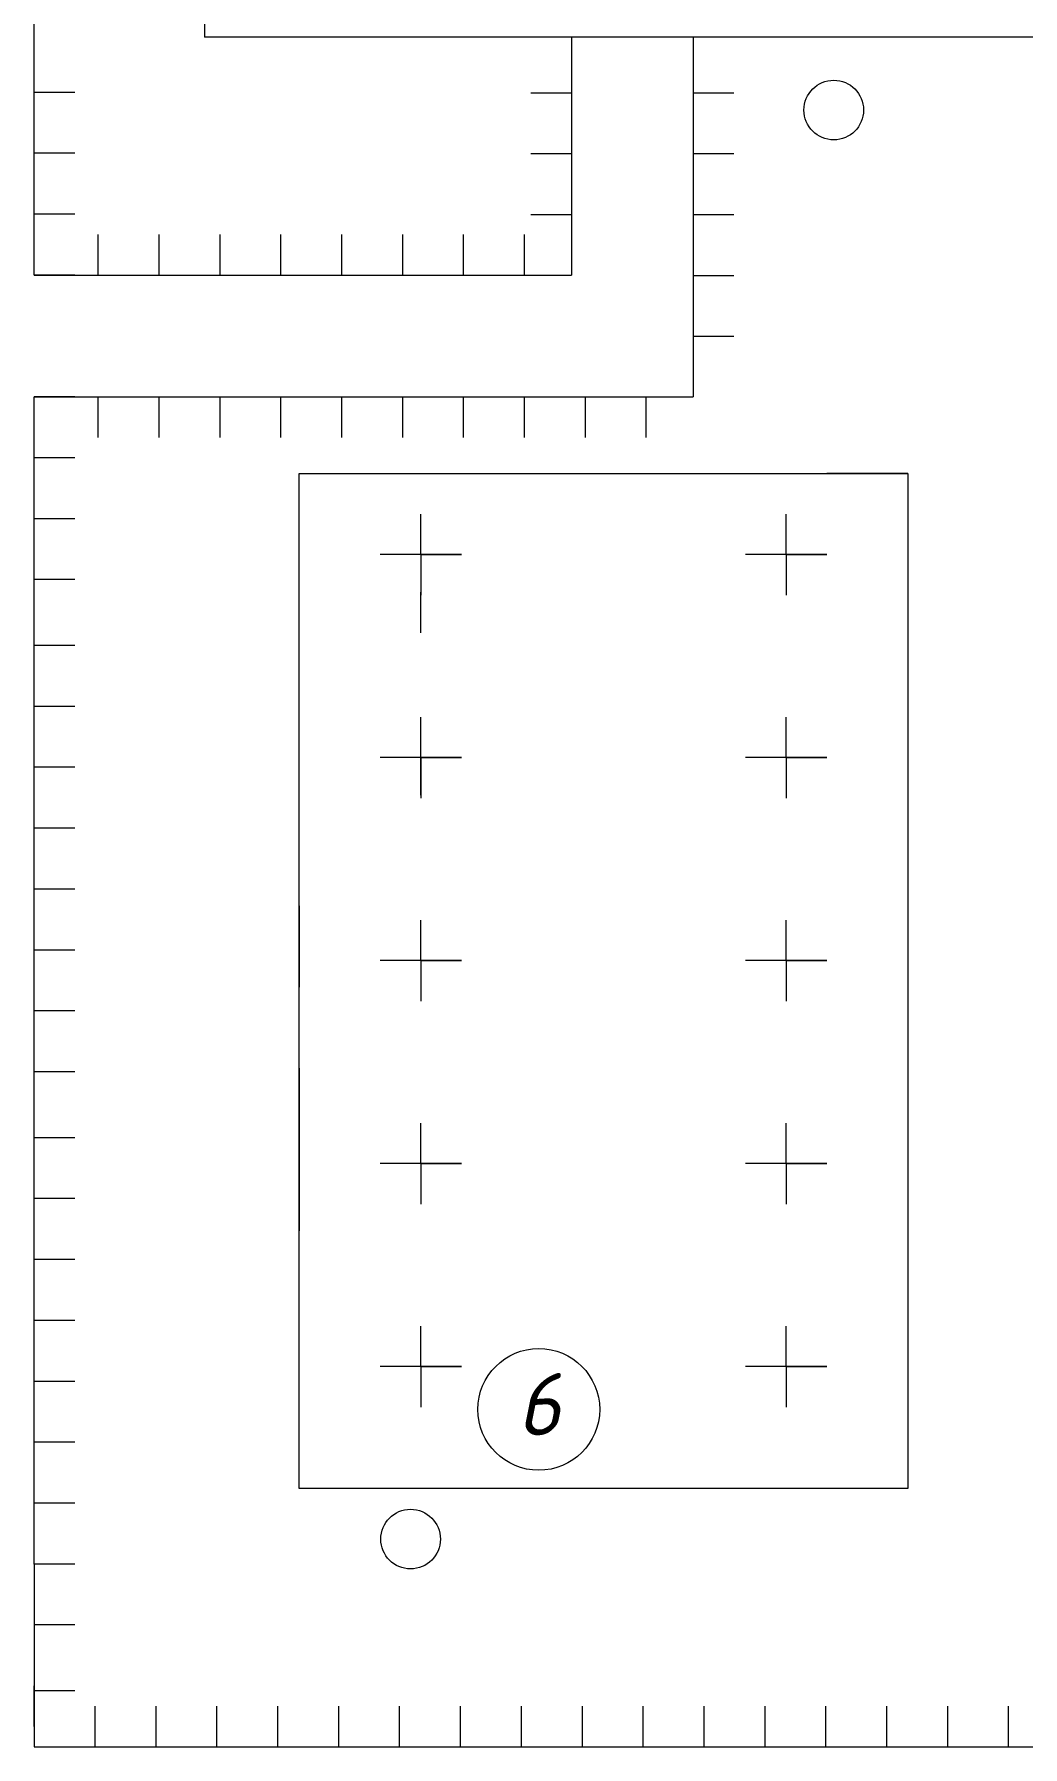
# Model space of a CAD drawing. Header units: millimetres. Extents: x 27137 to 30937, y -4667 to -569.
# Drawn here: x 28897.22 to 28921.57, y -695.53 to -653.35 of the extents above; entities that cross this region are included whole.
import ezdxf

# ---------------------------------------------------------------- set-up
doc = ezdxf.new("R2010")
doc.units = ezdxf.units.MM
doc.header["$LTSCALE"] = 0.4
doc.styles.add('Isocpeur', font='isocpeui.ttf', dxfattribs={"height": 2.5})

msp = doc.modelspace()

# ---------------------------------------------------------------- linework, layer by layer
at = {"lineweight": 15, "ltscale": 0.5}
for p, q in [((28897.2253, -659.2868), (28897.2248, -635.4045)), ((28897.226, -691.0345), (28897.2254, -662.2868))]:
    msp.add_line(p, q, dxfattribs=at)
at = {"lineweight": 15}
for p, q in [((28901.4226, -638.4231), (28901.4226, -653.4231)), ((28946.4226, -653.4231), (28901.4226, -653.4231)), ((28910.4591, -653.4231), (28910.4591, -659.2868)), ((28910.4591, -653.4231), (28910.4591, -659.2868)), ((28913.4591, -653.4231), (28913.4591, -662.2868)), ((28898.2253, -654.7868), (28897.2253, -654.7868)), ((28898.2253, -654.7868), (28897.2253, -654.7868)), ((28898.2253, -654.7868), (28897.2253, -654.7868)), ((28898.2253, -654.7868), (28897.2253, -654.7868)), ((28898.2253, -654.7868), (28897.2253, -654.7868)), ((28898.2253, -654.7868), (28897.2253, -654.7868)), ((28898.2253, -654.7868), (28897.2253, -654.7868)), ((28898.2253, -654.7868), (28897.2253, -654.7868)), ((28898.2253, -654.7868), (28897.2253, -654.7868)), ((28898.2253, -654.7868), (28897.2253, -654.7868)), ((28898.2253, -654.7868), (28897.2253, -654.7868)), ((28898.2253, -654.7868), (28897.2253, -654.7868)), ((28898.2253, -654.7868), (28897.2253, -654.7868)), ((28909.4591, -654.7945), (28910.4591, -654.7945)), ((28909.4591, -654.7945), (28910.4591, -654.7945)), ((28913.4591, -654.7945), (28914.4591, -654.7945)), ((28913.4591, -654.7945), (28914.4591, -654.7945)), ((28898.2253, -656.2868), (28897.2253, -656.2868)), ((28898.2253, -656.2868), (28897.2253, -656.2868)), ((28898.2253, -656.2868), (28897.2253, -656.2868)), ((28898.2253, -656.2868), (28897.2253, -656.2868)), ((28898.2253, -656.2868), (28897.2253, -656.2868)), ((28898.2253, -656.2868), (28897.2253, -656.2868)), ((28898.2253, -656.2868), (28897.2253, -656.2868)), ((28898.2253, -656.2868), (28897.2253, -656.2868)), ((28898.2253, -656.2868), (28897.2253, -656.2868)), ((28898.2253, -656.2868), (28897.2253, -656.2868)), ((28898.2253, -656.2868), (28897.2253, -656.2868)), ((28898.2253, -656.2868), (28897.2253, -656.2868)), ((28898.2253, -656.2868), (28897.2253, -656.2868)), ((28898.2253, -656.2868), (28897.2253, -656.2868)), ((28898.2253, -656.2868), (28897.2253, -656.2868)), ((28898.2253, -656.2868), (28897.2253, -656.2868)), ((28898.2253, -656.2868), (28897.2253, -656.2868)), ((28898.226, -656.2868), (28897.226, -656.2868)), ((28898.226, -656.2868), (28897.226, -656.2868)), ((28898.226, -656.2868), (28897.226, -656.2868)), ((28898.226, -656.2868), (28897.226, -656.2868)), ((28898.226, -656.2868), (28897.226, -656.2868)), ((28898.226, -656.2868), (28897.226, -656.2868)), ((28898.226, -656.2868), (28897.226, -656.2868)), ((28898.226, -656.2868), (28897.226, -656.2868)), ((28898.226, -656.2868), (28897.226, -656.2868)), ((28898.226, -656.2868), (28897.226, -656.2868)), ((28898.226, -656.2868), (28897.226, -656.2868)), ((28898.226, -656.2868), (28897.226, -656.2868)), ((28898.226, -656.2868), (28897.226, -656.2868)), ((28898.226, -656.2868), (28897.226, -656.2868)), ((28898.226, -656.2868), (28897.226, -656.2868)), ((28898.226, -656.2868), (28897.226, -656.2868)), ((28898.226, -656.2868), (28897.226, -656.2868)), ((28898.226, -656.2868), (28897.226, -656.2868)), ((28898.226, -656.2868), (28897.226, -656.2868)), ((28898.226, -656.2868), (28897.226, -656.2868)), ((28898.226, -656.2868), (28897.226, -656.2868)), ((28898.226, -656.2868), (28897.226, -656.2868)), ((28898.226, -656.2868), (28897.226, -656.2868)), ((28898.226, -656.2868), (28897.226, -656.2868)), ((28898.226, -656.2868), (28897.226, -656.2868)), ((28909.4591, -656.2945), (28910.4591, -656.2945)), ((28909.4591, -656.2945), (28910.4591, -656.2945)), ((28913.4591, -656.2945), (28914.4591, -656.2945)), ((28913.4591, -656.2945), (28914.4591, -656.2945)), ((28898.2253, -657.7868), (28897.2253, -657.7868)), ((28898.2253, -657.7868), (28897.2253, -657.7868)), ((28898.2253, -657.7868), (28897.2253, -657.7868)), ((28898.2253, -657.7868), (28897.2253, -657.7868)), ((28898.2253, -657.7868), (28897.2253, -657.7868)), ((28898.2253, -657.7868), (28897.2253, -657.7868)), ((28898.2253, -657.7868), (28897.2253, -657.7868)), ((28898.2253, -657.7868), (28897.2253, -657.7868)), ((28898.2253, -657.7868), (28897.2253, -657.7868)), ((28898.2253, -657.7868), (28897.2253, -657.7868)), ((28898.2253, -657.7868), (28897.2253, -657.7868)), ((28898.226, -657.7868), (28897.226, -657.7868)), ((28898.226, -657.7868), (28897.226, -657.7868)), ((28898.226, -657.7868), (28897.226, -657.7868)), ((28898.226, -657.7868), (28897.226, -657.7868)), ((28898.226, -657.7868), (28897.226, -657.7868)), ((28898.226, -657.7868), (28897.226, -657.7868)), ((28898.226, -657.7868), (28897.226, -657.7868)), ((28898.226, -657.7868), (28897.226, -657.7868)), ((28898.226, -657.7868), (28897.226, -657.7868)), ((28898.226, -657.7868), (28897.226, -657.7868)), ((28898.226, -657.7868), (28897.226, -657.7868)), ((28898.226, -657.7868), (28897.226, -657.7868)), ((28898.226, -657.7868), (28897.226, -657.7868)), ((28898.226, -657.7868), (28897.226, -657.7868)), ((28898.226, -657.7868), (28897.226, -657.7868)), ((28898.226, -657.7868), (28897.226, -657.7868)), ((28898.226, -657.7868), (28897.226, -657.7868)), ((28909.4591, -657.7945), (28910.4591, -657.7945)), ((28909.4591, -657.7945), (28910.4591, -657.7945)), ((28909.4591, -657.7945), (28910.4591, -657.7945)), ((28913.4591, -657.7945), (28914.4591, -657.7945)), ((28913.4591, -657.7945), (28914.4591, -657.7945)), ((28913.4591, -657.7945), (28914.4591, -657.7945)), ((28898.8008, -659.2868), (28898.8008, -658.2868)), ((28898.8008, -659.2868), (28898.8008, -658.2868)), ((28898.8008, -659.2868), (28898.8008, -658.2868)), ((28898.8008, -659.2868), (28898.8008, -658.2868)), ((28900.3008, -659.2868), (28900.3008, -658.2868)), ((28900.3008, -659.2868), (28900.3008, -658.2868)), ((28901.8008, -659.2868), (28901.8008, -658.2868)), ((28901.8008, -659.2868), (28901.8008, -658.2868)), ((28903.3008, -659.2868), (28903.3008, -658.2868)), ((28903.3008, -659.2868), (28903.3008, -658.2868)), ((28904.8008, -659.2868), (28904.8008, -658.2868)), ((28904.8008, -659.2868), (28904.8008, -658.2868)), ((28906.3008, -659.2868), (28906.3008, -658.2868)), ((28906.3008, -659.2868), (28906.3008, -658.2868)), ((28907.8008, -659.2868), (28907.8008, -658.2868)), ((28907.8008, -659.2868), (28907.8008, -658.2868)), ((28909.3008, -659.2868), (28909.3008, -658.2868)), ((28909.3008, -659.2868), (28909.3008, -658.2868)), ((28897.2253, -659.2868), (28910.4591, -659.2868)), ((28898.2253, -659.2868), (28897.2253, -659.2868)), ((28898.2253, -659.2868), (28897.2253, -659.2868)), ((28898.2253, -659.2868), (28897.2253, -659.2868)), ((28898.2253, -659.2868), (28897.2253, -659.2868)), ((28898.2253, -659.2868), (28897.2253, -659.2868)), ((28898.2253, -659.2868), (28897.2253, -659.2868)), ((28898.2253, -659.2868), (28897.2253, -659.2868)), ((28898.2253, -659.2868), (28897.2253, -659.2868)), ((28898.2253, -659.2868), (28897.2253, -659.2868)), ((28898.2253, -659.2868), (28897.2253, -659.2868)), ((28898.2253, -659.2868), (28897.2253, -659.2868)), ((28898.2253, -659.2868), (28897.2253, -659.2868)), ((28898.2253, -659.2868), (28897.2253, -659.2868)), ((28898.2253, -659.2868), (28897.2253, -659.2868)), ((28898.2253, -659.2868), (28897.2253, -659.2868)), ((28898.2253, -659.2868), (28897.2253, -659.2868)), ((28898.2253, -659.2868), (28897.2253, -659.2868)), ((28898.2253, -659.2868), (28897.2253, -659.2868)), ((28898.2253, -659.2868), (28897.2253, -659.2868)), ((28898.2253, -659.2868), (28897.2253, -659.2868)), ((28898.2253, -659.2868), (28897.2253, -659.2868)), ((28898.226, -659.2868), (28897.226, -659.2868)), ((28898.226, -659.2868), (28897.226, -659.2868)), ((28898.226, -659.2868), (28897.226, -659.2868)), ((28898.226, -659.2868), (28897.226, -659.2868)), ((28898.226, -659.2868), (28897.226, -659.2868)), ((28898.226, -659.2868), (28897.226, -659.2868)), ((28898.226, -659.2868), (28897.226, -659.2868)), ((28898.226, -659.2868), (28897.226, -659.2868)), ((28898.226, -659.2868), (28897.226, -659.2868)), ((28898.226, -659.2868), (28897.226, -659.2868)), ((28898.226, -659.2868), (28897.226, -659.2868)), ((28913.4591, -659.2945), (28914.4591, -659.2945)), ((28913.4591, -659.2945), (28914.4591, -659.2945)), ((28913.4591, -660.7945), (28914.4591, -660.7945)), ((28897.2254, -662.2868), (28913.4591, -662.2868)), ((28898.226, -662.2868), (28897.226, -662.2868)), ((28898.226, -662.2868), (28897.226, -662.2868)), ((28898.226, -662.2868), (28897.226, -662.2868)), ((28898.226, -662.2868), (28897.226, -662.2868)), ((28898.226, -662.2868), (28897.226, -662.2868)), ((28898.226, -662.2868), (28897.226, -662.2868)), ((28898.226, -662.2868), (28897.226, -662.2868)), ((28898.226, -662.2868), (28897.226, -662.2868)), ((28898.226, -662.2868), (28897.226, -662.2868)), ((28898.226, -662.2868), (28897.226, -662.2868)), ((28898.226, -662.2868), (28897.226, -662.2868)), ((28898.226, -662.2868), (28897.226, -662.2868)), ((28898.226, -662.2868), (28897.226, -662.2868)), ((28898.226, -662.2868), (28897.226, -662.2868)), ((28898.226, -662.2868), (28897.226, -662.2868)), ((28898.226, -662.2868), (28897.226, -662.2868)), ((28898.226, -662.2868), (28897.226, -662.2868)), ((28898.8008, -663.2868), (28898.8008, -662.2868)), ((28898.8008, -663.2868), (28898.8008, -662.2868)), ((28898.8008, -663.2868), (28898.8008, -662.2868)), ((28898.8008, -663.2868), (28898.8008, -662.2868)), ((28900.3008, -663.2868), (28900.3008, -662.2868)), ((28900.3008, -663.2868), (28900.3008, -662.2868)), ((28901.8008, -663.2868), (28901.8008, -662.2868)), ((28901.8008, -663.2868), (28901.8008, -662.2868)), ((28903.3008, -663.2868), (28903.3008, -662.2868)), ((28903.3008, -663.2868), (28903.3008, -662.2868)), ((28904.8008, -663.2868), (28904.8008, -662.2868)), ((28904.8008, -663.2868), (28904.8008, -662.2868)), ((28906.3008, -663.2868), (28906.3008, -662.2868)), ((28906.3008, -663.2868), (28906.3008, -662.2868)), ((28907.8008, -663.2868), (28907.8008, -662.2868)), ((28907.8008, -663.2868), (28907.8008, -662.2868)), ((28909.3008, -663.2868), (28909.3008, -662.2868)), ((28909.3008, -663.2868), (28909.3008, -662.2868)), ((28909.3008, -663.2868), (28909.3008, -662.2868)), ((28909.3008, -663.2868), (28909.3008, -662.2868)), ((28910.8008, -663.2868), (28910.8008, -662.2868)), ((28910.8008, -663.2868), (28910.8008, -662.2868)), ((28912.3008, -663.2868), (28912.3008, -662.2868)), ((28912.3008, -663.2868), (28912.3008, -662.2868)), ((28898.226, -663.7868), (28897.226, -663.7868)), ((28898.226, -663.7868), (28897.226, -663.7868)), ((28898.226, -663.7868), (28897.226, -663.7868)), ((28898.226, -663.7868), (28897.226, -663.7868)), ((28898.226, -663.7868), (28897.226, -663.7868)), ((28898.226, -663.7868), (28897.226, -663.7868)), ((28898.226, -663.7868), (28897.226, -663.7868)), ((28898.226, -663.7868), (28897.226, -663.7868)), ((28898.226, -663.7868), (28897.226, -663.7868)), ((28898.226, -663.7868), (28897.226, -663.7868)), ((28898.226, -663.7868), (28897.226, -663.7868)), ((28903.7468, -689.1715), (28903.7468, -664.1715)), ((28903.7468, -664.1715), (28918.7468, -664.1715)), ((28903.7468, -689.1715), (28903.7468, -664.1715)), ((28903.7468, -664.1715), (28918.7468, -664.1715)), ((28918.7468, -664.1715), (28916.7468, -664.1715)), ((28918.7468, -664.1715), (28918.7468, -689.1715)), ((28918.7468, -664.1715), (28918.7468, -689.1715)), ((28906.7468, -666.1715), (28906.7468, -665.1715)), ((28915.7468, -666.1715), (28915.7468, -665.1715)), ((28898.226, -665.2868), (28897.226, -665.2868)), ((28898.226, -665.2868), (28897.226, -665.2868)), ((28898.226, -665.2868), (28897.226, -665.2868)), ((28898.226, -665.2868), (28897.226, -665.2868)), ((28898.226, -665.2868), (28897.226, -665.2868)), ((28898.226, -665.2868), (28897.226, -665.2868)), ((28898.226, -665.2868), (28897.226, -665.2868)), ((28898.226, -665.2868), (28897.226, -665.2868)), ((28898.226, -665.2868), (28897.226, -665.2868)), ((28898.226, -665.2868), (28897.226, -665.2868)), ((28898.226, -665.2868), (28897.226, -665.2868)), ((28898.226, -665.2868), (28897.226, -665.2868)), ((28898.226, -665.2868), (28897.226, -665.2868)), ((28898.226, -665.2868), (28897.226, -665.2868)), ((28898.226, -665.2868), (28897.226, -665.2868)), ((28898.226, -665.2868), (28897.226, -665.2868)), ((28898.226, -665.2868), (28897.226, -665.2868)), ((28898.226, -665.2868), (28897.226, -665.2868)), ((28898.226, -665.2868), (28897.226, -665.2868)), ((28898.226, -665.2868), (28897.226, -665.2868)), ((28898.226, -665.2868), (28897.226, -665.2868)), ((28906.7468, -666.1715), (28905.7468, -666.1715)), ((28906.7468, -666.1715), (28906.7468, -666.6343)), ((28906.7468, -666.1715), (28907.7468, -666.1715)), ((28907.7468, -666.1715), (28906.7468, -666.1715)), ((28906.7468, -666.1715), (28906.7468, -667.1715)), ((28915.7468, -666.1715), (28914.7468, -666.1715)), ((28915.7468, -666.1715), (28916.7468, -666.1715)), ((28916.7468, -666.1715), (28915.7468, -666.1715)), ((28915.7468, -666.1715), (28915.7468, -667.1715)), ((28898.226, -666.7868), (28897.226, -666.7868)), ((28898.226, -666.7868), (28897.226, -666.7868)), ((28898.226, -666.7868), (28897.226, -666.7868)), ((28898.226, -666.7868), (28897.226, -666.7868)), ((28898.226, -666.7868), (28897.226, -666.7868)), ((28898.226, -666.7868), (28897.226, -666.7868)), ((28898.226, -666.7868), (28897.226, -666.7868)), ((28898.226, -666.7868), (28897.226, -666.7868)), ((28898.226, -666.7868), (28897.226, -666.7868)), ((28898.226, -666.7868), (28897.226, -666.7868)), ((28898.226, -666.7868), (28897.226, -666.7868)), ((28898.226, -666.7868), (28897.226, -666.7868)), ((28898.226, -666.7868), (28897.226, -666.7868)), ((28898.226, -666.7868), (28897.226, -666.7868)), ((28898.226, -666.7868), (28897.226, -666.7868)), ((28898.226, -666.7868), (28897.226, -666.7868)), ((28898.226, -666.7868), (28897.226, -666.7868)), ((28898.226, -666.7868), (28897.226, -666.7868)), ((28898.226, -666.7868), (28897.226, -666.7868)), ((28898.226, -666.7868), (28897.226, -666.7868)), ((28898.226, -666.7868), (28897.226, -666.7868)), ((28898.226, -666.7868), (28897.226, -666.7868)), ((28898.226, -666.7868), (28897.226, -666.7868)), ((28898.226, -666.7868), (28897.226, -666.7868)), ((28898.226, -666.7868), (28897.226, -666.7868)), ((28898.226, -666.7868), (28897.226, -666.7868)), ((28898.226, -666.7868), (28897.226, -666.7868)), ((28898.226, -666.7868), (28897.226, -666.7868)), ((28898.226, -666.7868), (28897.226, -666.7868)), ((28898.226, -666.7868), (28897.226, -666.7868)), ((28898.226, -666.7868), (28897.226, -666.7868)), ((28898.226, -666.7868), (28897.226, -666.7868)), ((28898.226, -666.7868), (28897.226, -666.7868)), ((28898.226, -666.7868), (28897.226, -666.7868)), ((28898.226, -666.7868), (28897.226, -666.7868)), ((28898.226, -666.7868), (28897.226, -666.7868)), ((28898.226, -666.7868), (28897.226, -666.7868)), ((28898.226, -666.7868), (28897.226, -666.7868)), ((28898.226, -666.7868), (28897.226, -666.7868)), ((28898.226, -666.7868), (28897.226, -666.7868)), ((28898.226, -666.7868), (28897.226, -666.7868)), ((28898.226, -666.7868), (28897.226, -666.7868)), ((28898.226, -666.7868), (28897.226, -666.7868)), ((28898.226, -666.7868), (28897.226, -666.7868)), ((28898.226, -666.7868), (28897.226, -666.7868)), ((28898.226, -666.7868), (28897.226, -666.7868)), ((28898.226, -666.7868), (28897.226, -666.7868)), ((28898.226, -666.7868), (28897.226, -666.7868)), ((28898.226, -666.7868), (28897.226, -666.7868)), ((28898.226, -666.7868), (28897.226, -666.7868)), ((28898.226, -666.7868), (28897.226, -666.7868)), ((28898.226, -666.7868), (28897.226, -666.7868)), ((28898.226, -666.7868), (28897.226, -666.7868)), ((28898.226, -666.7868), (28897.226, -666.7868)), ((28898.226, -666.7868), (28897.226, -666.7868)), ((28898.226, -666.7868), (28897.226, -666.7868)), ((28898.226, -666.7868), (28897.226, -666.7868)), ((28898.226, -666.7868), (28897.226, -666.7868)), ((28898.226, -666.7868), (28897.226, -666.7868)), ((28898.226, -666.7868), (28897.226, -666.7868)), ((28898.226, -666.7868), (28897.226, -666.7868)), ((28898.226, -666.7868), (28897.226, -666.7868)), ((28898.226, -666.7868), (28897.226, -666.7868)), ((28898.226, -666.7868), (28897.226, -666.7868)), ((28898.226, -666.7868), (28897.226, -666.7868)), ((28898.226, -666.7868), (28897.226, -666.7868)), ((28898.226, -666.7868), (28897.226, -666.7868)), ((28906.7468, -668.1005), (28906.7468, -667.1005)), ((28906.7468, -668.1005), (28906.7468, -667.1005)), ((28906.7468, -668.1005), (28906.7468, -667.1005)), ((28898.226, -668.4107), (28897.226, -668.4107)), ((28898.226, -668.4107), (28897.226, -668.4107)), ((28898.226, -668.4107), (28897.226, -668.4107)), ((28898.226, -668.4107), (28897.226, -668.4107)), ((28898.226, -668.4107), (28897.226, -668.4107)), ((28898.226, -668.4107), (28897.226, -668.4107)), ((28898.226, -668.4107), (28897.226, -668.4107)), ((28898.226, -668.4107), (28897.226, -668.4107)), ((28898.226, -668.4107), (28897.226, -668.4107)), ((28898.226, -668.4107), (28897.226, -668.4107)), ((28898.226, -668.4107), (28897.226, -668.4107)), ((28898.226, -668.4107), (28897.226, -668.4107)), ((28898.226, -668.4107), (28897.226, -668.4107)), ((28898.226, -668.4107), (28897.226, -668.4107)), ((28898.226, -668.4107), (28897.226, -668.4107)), ((28898.226, -668.4107), (28897.226, -668.4107)), ((28898.226, -668.4107), (28897.226, -668.4107)), ((28898.226, -668.4107), (28897.226, -668.4107)), ((28898.226, -668.4107), (28897.226, -668.4107)), ((28898.226, -668.4107), (28897.226, -668.4107)), ((28898.226, -668.4107), (28897.226, -668.4107)), ((28898.226, -668.4107), (28897.226, -668.4107)), ((28898.226, -668.4107), (28897.226, -668.4107)), ((28898.226, -668.4107), (28897.226, -668.4107)), ((28898.226, -668.4107), (28897.226, -668.4107)), ((28898.226, -669.9107), (28897.226, -669.9107)), ((28898.226, -669.9107), (28897.226, -669.9107)), ((28898.226, -669.9107), (28897.226, -669.9107)), ((28898.226, -669.9107), (28897.226, -669.9107)), ((28898.226, -669.9107), (28897.226, -669.9107)), ((28898.226, -669.9107), (28897.226, -669.9107)), ((28898.226, -669.9107), (28897.226, -669.9107)), ((28898.226, -669.9107), (28897.226, -669.9107)), ((28898.226, -669.9107), (28897.226, -669.9107)), ((28898.226, -669.9107), (28897.226, -669.9107)), ((28898.226, -669.9107), (28897.226, -669.9107)), ((28898.226, -669.9107), (28897.226, -669.9107)), ((28898.226, -669.9107), (28897.226, -669.9107)), ((28898.226, -669.9107), (28897.226, -669.9107)), ((28898.226, -669.9107), (28897.226, -669.9107)), ((28898.226, -669.9107), (28897.226, -669.9107)), ((28898.226, -669.9107), (28897.226, -669.9107)), ((28906.7468, -671.1715), (28906.7468, -670.1715)), ((28915.7468, -671.1715), (28915.7468, -670.1715)), ((28898.226, -671.4107), (28897.226, -671.4107)), ((28898.226, -671.4107), (28897.226, -671.4107)), ((28898.226, -671.4107), (28897.226, -671.4107)), ((28898.226, -671.4107), (28897.226, -671.4107)), ((28898.226, -671.4107), (28897.226, -671.4107)), ((28898.226, -671.4107), (28897.226, -671.4107)), ((28898.226, -671.4107), (28897.226, -671.4107)), ((28898.226, -671.4107), (28897.226, -671.4107)), ((28898.226, -671.4107), (28897.226, -671.4107)), ((28898.226, -671.4107), (28897.226, -671.4107)), ((28898.226, -671.4107), (28897.226, -671.4107)), ((28906.7468, -671.1715), (28905.7468, -671.1715)), ((28906.7468, -671.1715), (28906.4365, -671.1715)), ((28906.7468, -672.1005), (28906.7468, -671.1005)), ((28906.7468, -672.1005), (28906.7468, -671.1005)), ((28906.7468, -672.1005), (28906.7468, -671.1005)), ((28906.7468, -671.1715), (28907.7468, -671.1715)), ((28907.7468, -671.1715), (28906.7468, -671.1715)), ((28906.7468, -671.1715), (28906.7468, -672.1715)), ((28915.7468, -671.1715), (28914.7468, -671.1715)), ((28915.7468, -671.1715), (28915.4365, -671.1715)), ((28915.7468, -671.1715), (28916.7468, -671.1715)), ((28916.7468, -671.1715), (28915.7468, -671.1715)), ((28915.7468, -671.1715), (28915.7468, -672.1715)), ((28898.226, -672.9107), (28897.226, -672.9107)), ((28898.226, -672.9107), (28897.226, -672.9107)), ((28898.226, -672.9107), (28897.226, -672.9107)), ((28898.226, -672.9107), (28897.226, -672.9107)), ((28898.226, -672.9107), (28897.226, -672.9107)), ((28898.226, -672.9107), (28897.226, -672.9107)), ((28898.226, -672.9107), (28897.226, -672.9107)), ((28898.226, -672.9107), (28897.226, -672.9107)), ((28898.226, -672.9107), (28897.226, -672.9107)), ((28898.226, -672.9107), (28897.226, -672.9107)), ((28898.226, -672.9107), (28897.226, -672.9107)), ((28898.226, -672.9107), (28897.226, -672.9107)), ((28898.226, -672.9107), (28897.226, -672.9107)), ((28898.226, -674.4107), (28897.226, -674.4107)), ((28898.226, -674.4107), (28897.226, -674.4107)), ((28898.226, -674.4107), (28897.226, -674.4107)), ((28898.226, -674.4107), (28897.226, -674.4107)), ((28898.226, -674.4107), (28897.226, -674.4107)), ((28898.226, -674.4107), (28897.226, -674.4107)), ((28898.226, -674.4107), (28897.226, -674.4107)), ((28898.226, -674.4107), (28897.226, -674.4107)), ((28898.226, -674.4107), (28897.226, -674.4107)), ((28898.226, -674.4107), (28897.226, -674.4107)), ((28898.226, -674.4107), (28897.226, -674.4107)), ((28898.226, -674.4107), (28897.226, -674.4107)), ((28898.226, -674.4107), (28897.226, -674.4107)), ((28898.226, -674.4107), (28897.226, -674.4107)), ((28898.226, -674.4107), (28897.226, -674.4107)), ((28898.226, -674.4107), (28897.226, -674.4107)), ((28898.226, -674.4107), (28897.226, -674.4107)), ((28903.7468, -674.8237), (28903.7468, -676.8237)), ((28906.7468, -676.1715), (28906.7468, -675.1715)), ((28915.7468, -676.1715), (28915.7468, -675.1715)), ((28898.226, -675.9107), (28897.226, -675.9107)), ((28898.226, -675.9107), (28897.226, -675.9107)), ((28898.226, -675.9107), (28897.226, -675.9107)), ((28898.226, -675.9107), (28897.226, -675.9107)), ((28898.226, -675.9107), (28897.226, -675.9107)), ((28898.226, -675.9107), (28897.226, -675.9107)), ((28898.226, -675.9107), (28897.226, -675.9107)), ((28898.226, -675.9107), (28897.226, -675.9107)), ((28898.226, -675.9107), (28897.226, -675.9107)), ((28898.226, -675.9107), (28897.226, -675.9107)), ((28898.226, -675.9107), (28897.226, -675.9107)), ((28906.7468, -676.1715), (28905.7468, -676.1715)), ((28906.7468, -676.1715), (28906.7468, -676.6343)), ((28906.7468, -676.1715), (28907.7468, -676.1715)), ((28907.7468, -676.1715), (28906.7468, -676.1715)), ((28906.7468, -676.1715), (28906.7468, -677.1715)), ((28915.7468, -676.1715), (28914.7468, -676.1715)), ((28915.7468, -676.1715), (28915.7468, -676.6343)), ((28915.7468, -676.1715), (28916.7468, -676.1715)), ((28916.7468, -676.1715), (28915.7468, -676.1715)), ((28915.7468, -676.1715), (28915.7468, -677.1715)), ((28898.226, -677.4107), (28897.226, -677.4107)), ((28898.226, -677.4107), (28897.226, -677.4107)), ((28898.226, -677.4107), (28897.226, -677.4107)), ((28898.226, -677.4107), (28897.226, -677.4107)), ((28898.226, -677.4107), (28897.226, -677.4107)), ((28898.226, -677.4107), (28897.226, -677.4107)), ((28898.226, -677.4107), (28897.226, -677.4107)), ((28898.226, -677.4107), (28897.226, -677.4107)), ((28898.226, -677.4107), (28897.226, -677.4107)), ((28898.226, -677.4107), (28897.226, -677.4107)), ((28898.226, -677.4107), (28897.226, -677.4107)), ((28898.226, -677.4107), (28897.226, -677.4107)), ((28898.226, -677.4107), (28897.226, -677.4107)), ((28898.226, -677.4107), (28897.226, -677.4107)), ((28898.226, -677.4107), (28897.226, -677.4107)), ((28898.226, -677.4107), (28897.226, -677.4107)), ((28898.226, -677.4107), (28897.226, -677.4107)), ((28898.226, -677.4107), (28897.226, -677.4107)), ((28898.226, -677.4107), (28897.226, -677.4107)), ((28898.226, -677.4107), (28897.226, -677.4107)), ((28898.226, -677.4107), (28897.226, -677.4107)), ((28898.226, -678.9107), (28897.226, -678.9107)), ((28898.226, -678.9107), (28897.226, -678.9107)), ((28898.226, -678.9107), (28897.226, -678.9107)), ((28898.226, -678.9107), (28897.226, -678.9107)), ((28898.226, -678.9107), (28897.226, -678.9107)), ((28898.226, -678.9107), (28897.226, -678.9107)), ((28898.226, -678.9107), (28897.226, -678.9107)), ((28898.226, -678.9107), (28897.226, -678.9107)), ((28898.226, -678.9107), (28897.226, -678.9107)), ((28898.226, -678.9107), (28897.226, -678.9107)), ((28898.226, -678.9107), (28897.226, -678.9107)), ((28898.226, -678.9107), (28897.226, -678.9107)), ((28898.226, -678.9107), (28897.226, -678.9107)), ((28898.226, -678.9107), (28897.226, -678.9107)), ((28898.226, -678.9107), (28897.226, -678.9107)), ((28898.226, -678.9107), (28897.226, -678.9107)), ((28898.226, -678.9107), (28897.226, -678.9107)), ((28898.226, -678.9107), (28897.226, -678.9107)), ((28898.226, -678.9107), (28897.226, -678.9107)), ((28898.226, -678.9107), (28897.226, -678.9107)), ((28898.226, -678.9107), (28897.226, -678.9107)), ((28898.226, -678.9107), (28897.226, -678.9107)), ((28898.226, -678.9107), (28897.226, -678.9107)), ((28898.226, -678.9107), (28897.226, -678.9107)), ((28898.226, -678.9107), (28897.226, -678.9107)), ((28898.226, -678.9107), (28897.226, -678.9107)), ((28898.226, -678.9107), (28897.226, -678.9107)), ((28898.226, -678.9107), (28897.226, -678.9107)), ((28898.226, -678.9107), (28897.226, -678.9107)), ((28898.226, -678.9107), (28897.226, -678.9107)), ((28898.226, -678.9107), (28897.226, -678.9107)), ((28898.226, -678.9107), (28897.226, -678.9107)), ((28898.226, -678.9107), (28897.226, -678.9107)), ((28898.226, -678.9107), (28897.226, -678.9107)), ((28898.226, -678.9107), (28897.226, -678.9107)), ((28898.226, -678.9107), (28897.226, -678.9107)), ((28898.226, -678.9107), (28897.226, -678.9107)), ((28898.226, -678.9107), (28897.226, -678.9107)), ((28898.226, -678.9107), (28897.226, -678.9107)), ((28898.226, -678.9107), (28897.226, -678.9107)), ((28898.226, -678.9107), (28897.226, -678.9107)), ((28898.226, -678.9107), (28897.226, -678.9107)), ((28898.226, -678.9107), (28897.226, -678.9107)), ((28898.226, -678.9107), (28897.226, -678.9107)), ((28898.226, -678.9107), (28897.226, -678.9107)), ((28898.226, -678.9107), (28897.226, -678.9107)), ((28898.226, -678.9107), (28897.226, -678.9107)), ((28898.226, -678.9107), (28897.226, -678.9107)), ((28898.226, -678.9107), (28897.226, -678.9107)), ((28898.226, -678.9107), (28897.226, -678.9107)), ((28898.226, -678.9107), (28897.226, -678.9107)), ((28898.226, -678.9107), (28897.226, -678.9107)), ((28898.226, -678.9107), (28897.226, -678.9107)), ((28898.226, -678.9107), (28897.226, -678.9107)), ((28898.226, -678.9107), (28897.226, -678.9107)), ((28898.226, -678.9107), (28897.226, -678.9107)), ((28898.226, -678.9107), (28897.226, -678.9107)), ((28898.226, -678.9107), (28897.226, -678.9107)), ((28898.226, -678.9107), (28897.226, -678.9107)), ((28898.226, -678.9107), (28897.226, -678.9107)), ((28898.226, -678.9107), (28897.226, -678.9107)), ((28898.226, -678.9107), (28897.226, -678.9107)), ((28898.226, -678.9107), (28897.226, -678.9107)), ((28898.226, -678.9107), (28897.226, -678.9107)), ((28898.226, -678.9107), (28897.226, -678.9107)), ((28898.226, -678.9107), (28897.226, -678.9107)), ((28898.226, -678.9107), (28897.226, -678.9107)), ((28903.7468, -678.8237), (28903.7468, -682.8237)), ((28906.7468, -681.1715), (28906.7468, -680.1715)), ((28915.7468, -681.1715), (28915.7468, -680.1715)), ((28898.226, -680.5345), (28897.226, -680.5345)), ((28898.226, -680.5345), (28897.226, -680.5345)), ((28898.226, -680.5345), (28897.226, -680.5345)), ((28898.226, -680.5345), (28897.226, -680.5345)), ((28898.226, -680.5345), (28897.226, -680.5345)), ((28898.226, -680.5345), (28897.226, -680.5345)), ((28898.226, -680.5345), (28897.226, -680.5345)), ((28898.226, -680.5345), (28897.226, -680.5345)), ((28898.226, -680.5345), (28897.226, -680.5345)), ((28898.226, -680.5345), (28897.226, -680.5345)), ((28898.226, -680.5345), (28897.226, -680.5345)), ((28898.226, -680.5345), (28897.226, -680.5345)), ((28898.226, -680.5345), (28897.226, -680.5345)), ((28898.226, -680.5345), (28897.226, -680.5345)), ((28898.226, -680.5345), (28897.226, -680.5345)), ((28898.226, -680.5345), (28897.226, -680.5345)), ((28898.226, -680.5345), (28897.226, -680.5345)), ((28898.226, -680.5345), (28897.226, -680.5345)), ((28898.226, -680.5345), (28897.226, -680.5345)), ((28898.226, -680.5345), (28897.226, -680.5345)), ((28898.226, -680.5345), (28897.226, -680.5345)), ((28898.226, -680.5345), (28897.226, -680.5345)), ((28898.226, -680.5345), (28897.226, -680.5345)), ((28898.226, -680.5345), (28897.226, -680.5345)), ((28898.226, -680.5345), (28897.226, -680.5345)), ((28906.7468, -681.1715), (28905.7468, -681.1715)), ((28906.7468, -681.1715), (28906.4365, -681.1715)), ((28906.7468, -681.1715), (28906.7468, -681.1715)), ((28906.7468, -681.1715), (28907.7468, -681.1715)), ((28907.7468, -681.1715), (28906.7468, -681.1715)), ((28906.7468, -681.1715), (28906.7468, -682.1715)), ((28915.7468, -681.1715), (28914.7468, -681.1715)), ((28915.7468, -681.1715), (28915.4365, -681.1715)), ((28915.7468, -681.1715), (28915.7468, -681.1715)), ((28915.7468, -681.1715), (28916.7468, -681.1715)), ((28916.7468, -681.1715), (28915.7468, -681.1715)), ((28915.7468, -681.1715), (28915.7468, -682.1715)), ((28903.7468, -689.1715), (28903.7468, -681.5622)), ((28898.226, -682.0345), (28897.226, -682.0345)), ((28898.226, -682.0345), (28897.226, -682.0345)), ((28898.226, -682.0345), (28897.226, -682.0345)), ((28898.226, -682.0345), (28897.226, -682.0345)), ((28898.226, -682.0345), (28897.226, -682.0345)), ((28898.226, -682.0345), (28897.226, -682.0345)), ((28898.226, -682.0345), (28897.226, -682.0345)), ((28898.226, -682.0345), (28897.226, -682.0345)), ((28898.226, -682.0345), (28897.226, -682.0345)), ((28898.226, -682.0345), (28897.226, -682.0345)), ((28898.226, -682.0345), (28897.226, -682.0345)), ((28898.226, -682.0345), (28897.226, -682.0345)), ((28898.226, -682.0345), (28897.226, -682.0345)), ((28898.226, -682.0345), (28897.226, -682.0345)), ((28898.226, -682.0345), (28897.226, -682.0345)), ((28898.226, -682.0345), (28897.226, -682.0345)), ((28898.226, -682.0345), (28897.226, -682.0345)), ((28898.226, -683.5345), (28897.226, -683.5345)), ((28898.226, -683.5345), (28897.226, -683.5345)), ((28898.226, -683.5345), (28897.226, -683.5345)), ((28898.226, -683.5345), (28897.226, -683.5345)), ((28898.226, -683.5345), (28897.226, -683.5345)), ((28898.226, -683.5345), (28897.226, -683.5345)), ((28898.226, -683.5345), (28897.226, -683.5345)), ((28898.226, -683.5345), (28897.226, -683.5345)), ((28898.226, -683.5345), (28897.226, -683.5345)), ((28898.226, -683.5345), (28897.226, -683.5345)), ((28898.226, -683.5345), (28897.226, -683.5345)), ((28898.226, -685.0345), (28897.226, -685.0345)), ((28898.226, -685.0345), (28897.226, -685.0345)), ((28898.226, -685.0345), (28897.226, -685.0345)), ((28898.226, -685.0345), (28897.226, -685.0345)), ((28898.226, -685.0345), (28897.226, -685.0345)), ((28898.226, -685.0345), (28897.226, -685.0345)), ((28898.226, -685.0345), (28897.226, -685.0345)), ((28898.226, -685.0345), (28897.226, -685.0345)), ((28898.226, -685.0345), (28897.226, -685.0345)), ((28898.226, -685.0345), (28897.226, -685.0345)), ((28898.226, -685.0345), (28897.226, -685.0345)), ((28898.226, -685.0345), (28897.226, -685.0345)), ((28898.226, -685.0345), (28897.226, -685.0345)), ((28906.7468, -686.1715), (28906.7468, -685.1715)), ((28915.7468, -686.1715), (28915.7468, -685.1715)), ((28906.7468, -686.1715), (28905.7468, -686.1715)), ((28906.7468, -686.1715), (28906.7468, -686.1715)), ((28906.7468, -686.1715), (28906.7468, -686.6343)), ((28906.7468, -686.1715), (28907.7468, -686.1715)), ((28907.7468, -686.1715), (28906.7468, -686.1715)), ((28906.7468, -686.1715), (28906.7468, -687.1715)), ((28915.7468, -686.1715), (28914.7468, -686.1715)), ((28915.7468, -686.1715), (28915.7468, -686.1715)), ((28915.7468, -686.1715), (28915.7468, -686.6343)), ((28915.7468, -686.1715), (28916.7468, -686.1715)), ((28916.7468, -686.1715), (28915.7468, -686.1715)), ((28915.7468, -686.1715), (28915.7468, -687.1715)), ((28898.226, -686.5345), (28897.226, -686.5345)), ((28898.226, -686.5345), (28897.226, -686.5345)), ((28898.226, -686.5345), (28897.226, -686.5345)), ((28898.226, -686.5345), (28897.226, -686.5345)), ((28898.226, -686.5345), (28897.226, -686.5345)), ((28898.226, -686.5345), (28897.226, -686.5345)), ((28898.226, -686.5345), (28897.226, -686.5345)), ((28898.226, -686.5345), (28897.226, -686.5345)), ((28898.226, -686.5345), (28897.226, -686.5345)), ((28898.226, -686.5345), (28897.226, -686.5345)), ((28898.226, -686.5345), (28897.226, -686.5345)), ((28898.226, -686.5345), (28897.226, -686.5345)), ((28898.226, -686.5345), (28897.226, -686.5345)), ((28898.226, -686.5345), (28897.226, -686.5345)), ((28898.226, -686.5345), (28897.226, -686.5345)), ((28898.226, -686.5345), (28897.226, -686.5345)), ((28898.226, -686.5345), (28897.226, -686.5345)), ((28898.226, -688.0345), (28897.226, -688.0345)), ((28898.226, -688.0345), (28897.226, -688.0345)), ((28898.226, -688.0345), (28897.226, -688.0345)), ((28898.226, -688.0345), (28897.226, -688.0345)), ((28898.226, -688.0345), (28897.226, -688.0345)), ((28898.226, -688.0345), (28897.226, -688.0345)), ((28898.226, -688.0345), (28897.226, -688.0345)), ((28898.226, -688.0345), (28897.226, -688.0345)), ((28898.226, -688.0345), (28897.226, -688.0345)), ((28898.226, -688.0345), (28897.226, -688.0345)), ((28898.226, -688.0345), (28897.226, -688.0345)), ((28918.7468, -689.1715), (28903.7468, -689.1715)), ((28898.226, -689.5345), (28897.226, -689.5345)), ((28898.226, -689.5345), (28897.226, -689.5345)), ((28898.226, -689.5345), (28897.226, -689.5345)), ((28898.226, -689.5345), (28897.226, -689.5345)), ((28898.226, -689.5345), (28897.226, -689.5345)), ((28898.226, -689.5345), (28897.226, -689.5345)), ((28898.226, -689.5345), (28897.226, -689.5345)), ((28898.226, -689.5345), (28897.226, -689.5345)), ((28898.226, -689.5345), (28897.226, -689.5345)), ((28898.226, -689.5345), (28897.226, -689.5345)), ((28898.226, -689.5345), (28897.226, -689.5345)), ((28898.226, -689.5345), (28897.226, -689.5345)), ((28898.226, -689.5345), (28897.226, -689.5345)), ((28898.226, -689.5345), (28897.226, -689.5345)), ((28898.226, -689.5345), (28897.226, -689.5345)), ((28898.226, -689.5345), (28897.226, -689.5345)), ((28898.226, -689.5345), (28897.226, -689.5345)), ((28898.226, -689.5345), (28897.226, -689.5345)), ((28898.226, -689.5345), (28897.226, -689.5345)), ((28898.226, -689.5345), (28897.226, -689.5345)), ((28898.226, -689.5345), (28897.226, -689.5345)), ((28897.226, -691.0345), (28897.226, -690.0345)), ((28897.226, -691.0345), (28897.226, -690.0345)), ((28897.226, -691.0345), (28897.226, -695.5345)), ((28898.226, -691.0345), (28897.226, -691.0345)), ((28898.226, -691.0345), (28897.226, -691.0345)), ((28898.226, -691.0345), (28897.226, -691.0345)), ((28898.226, -691.0345), (28897.226, -691.0345)), ((28898.226, -691.0345), (28897.226, -691.0345)), ((28898.226, -691.0345), (28897.226, -691.0345)), ((28898.226, -691.0345), (28897.226, -691.0345)), ((28898.226, -691.0345), (28897.226, -691.0345)), ((28898.226, -691.0345), (28897.226, -691.0345)), ((28898.226, -691.0345), (28897.226, -691.0345)), ((28898.226, -691.0345), (28897.226, -691.0345)), ((28898.226, -691.0345), (28897.226, -691.0345)), ((28898.226, -691.0345), (28897.226, -691.0345)), ((28898.226, -691.0345), (28897.226, -691.0345)), ((28898.226, -691.0345), (28897.226, -691.0345)), ((28898.226, -691.0345), (28897.226, -691.0345)), ((28898.226, -691.0345), (28897.226, -691.0345)), ((28898.226, -691.0345), (28897.226, -691.0345)), ((28898.226, -691.0345), (28897.226, -691.0345)), ((28898.226, -691.0345), (28897.226, -691.0345)), ((28898.226, -691.0345), (28897.226, -691.0345)), ((28898.226, -691.0345), (28897.226, -691.0345)), ((28898.226, -691.0345), (28897.226, -691.0345)), ((28898.226, -691.0345), (28897.226, -691.0345)), ((28898.226, -691.0345), (28897.226, -691.0345)), ((28898.226, -691.0345), (28897.226, -691.0345)), ((28898.226, -691.0345), (28897.226, -691.0345)), ((28898.226, -691.0345), (28897.226, -691.0345)), ((28898.226, -691.0345), (28897.226, -691.0345)), ((28898.226, -691.0345), (28897.226, -691.0345)), ((28898.226, -691.0345), (28897.226, -691.0345)), ((28898.226, -691.0345), (28897.226, -691.0345)), ((28898.226, -691.0345), (28897.226, -691.0345)), ((28898.226, -691.0345), (28897.226, -691.0345)), ((28898.226, -691.0345), (28897.226, -691.0345)), ((28898.226, -691.0345), (28897.226, -691.0345)), ((28898.226, -691.0345), (28897.226, -691.0345)), ((28898.226, -691.0345), (28897.226, -691.0345)), ((28898.226, -691.0345), (28897.226, -691.0345)), ((28898.226, -691.0345), (28897.226, -691.0345)), ((28898.226, -691.0345), (28897.226, -691.0345)), ((28898.226, -691.0345), (28897.226, -691.0345)), ((28898.226, -692.5345), (28897.226, -692.5345)), ((28898.226, -692.5345), (28897.226, -692.5345)), ((28898.226, -692.5345), (28897.226, -692.5345)), ((28898.226, -692.5345), (28897.226, -692.5345)), ((28898.226, -692.5345), (28897.226, -692.5345)), ((28898.226, -692.5345), (28897.226, -692.5345)), ((28898.226, -692.5345), (28897.226, -692.5345)), ((28898.226, -692.5345), (28897.226, -692.5345)), ((28898.226, -692.5345), (28897.226, -692.5345)), ((28898.226, -692.5345), (28897.226, -692.5345)), ((28898.226, -692.5345), (28897.226, -692.5345)), ((28897.226, -695.0345), (28897.226, -694.0345)), ((28897.226, -695.0345), (28897.226, -694.0345)), ((28898.226, -694.1584), (28897.226, -694.1584)), ((28898.226, -694.1584), (28897.226, -694.1584)), ((28898.226, -694.1584), (28897.226, -694.1584)), ((28898.226, -694.1584), (28897.226, -694.1584)), ((28898.226, -694.1584), (28897.226, -694.1584)), ((28898.226, -694.1584), (28897.226, -694.1584)), ((28898.226, -694.1584), (28897.226, -694.1584)), ((28898.226, -694.1584), (28897.226, -694.1584)), ((28898.226, -694.1584), (28897.226, -694.1584)), ((28898.226, -694.1584), (28897.226, -694.1584)), ((28898.226, -694.1584), (28897.226, -694.1584)), ((28898.226, -694.1584), (28897.226, -694.1584)), ((28898.226, -694.1584), (28897.226, -694.1584)), ((28898.226, -694.1584), (28897.226, -694.1584)), ((28898.226, -694.1584), (28897.226, -694.1584)), ((28898.226, -694.1584), (28897.226, -694.1584)), ((28898.226, -694.1584), (28897.226, -694.1584)), ((28898.726, -695.5345), (28898.726, -694.5345)), ((28898.726, -695.5345), (28898.726, -694.5345)), ((28898.726, -695.5345), (28898.726, -694.5345)), ((28898.726, -695.5345), (28898.726, -694.5345)), ((28900.226, -695.5345), (28900.226, -694.5345)), ((28900.226, -695.5345), (28900.226, -694.5345)), ((28901.726, -695.5345), (28901.726, -694.5345)), ((28901.726, -695.5345), (28901.726, -694.5345)), ((28901.726, -695.5345), (28901.726, -694.5345)), ((28901.726, -695.5345), (28901.726, -694.5345)), ((28903.226, -695.5345), (28903.226, -694.5345)), ((28903.226, -695.5345), (28903.226, -694.5345)), ((28903.226, -695.5345), (28903.226, -694.5345)), ((28903.226, -695.5345), (28903.226, -694.5345)), ((28903.226, -695.5345), (28903.226, -694.5345)), ((28903.226, -695.5345), (28903.226, -694.5345)), ((28904.726, -695.5345), (28904.726, -694.5345)), ((28904.726, -695.5345), (28904.726, -694.5345)), ((28904.726, -695.5345), (28904.726, -694.5345)), ((28904.726, -695.5345), (28904.726, -694.5345)), ((28904.726, -695.5345), (28904.726, -694.5345)), ((28904.726, -695.5345), (28904.726, -694.5345)), ((28906.226, -695.5345), (28906.226, -694.5345)), ((28906.226, -695.5345), (28906.226, -694.5345)), ((28906.226, -695.5345), (28906.226, -694.5345)), ((28906.226, -695.5345), (28906.226, -694.5345)), ((28907.726, -695.5345), (28907.726, -694.5345)), ((28907.726, -695.5345), (28907.726, -694.5345)), ((28909.226, -695.5345), (28909.226, -694.5345)), ((28909.226, -695.5345), (28909.226, -694.5345)), ((28909.226, -695.5345), (28909.226, -694.5345)), ((28909.226, -695.5345), (28909.226, -694.5345)), ((28910.726, -695.5345), (28910.726, -694.5345)), ((28910.726, -695.5345), (28910.726, -694.5345)), ((28912.226, -695.5345), (28912.226, -694.5345)), ((28912.226, -695.5345), (28912.226, -694.5345)), ((28912.226, -695.5345), (28912.226, -694.5345)), ((28912.226, -695.5345), (28912.226, -694.5345)), ((28913.726, -695.5345), (28913.726, -694.5345)), ((28913.726, -695.5345), (28913.726, -694.5345)), ((28915.226, -695.5345), (28915.226, -694.5345)), ((28915.226, -695.5345), (28915.226, -694.5345)), ((28915.226, -695.5345), (28915.226, -694.5345)), ((28915.226, -695.5345), (28915.226, -694.5345)), ((28916.726, -695.5345), (28916.726, -694.5345)), ((28916.726, -695.5345), (28916.726, -694.5345)), ((28918.226, -695.5345), (28918.226, -694.5345)), ((28918.226, -695.5345), (28918.226, -694.5345)), ((28918.226, -695.5345), (28918.226, -694.5345)), ((28918.226, -695.5345), (28918.226, -694.5345)), ((28919.726, -695.5345), (28919.726, -694.5345)), ((28919.726, -695.5345), (28919.726, -694.5345)), ((28921.226, -695.5345), (28921.226, -694.5345)), ((28921.226, -695.5345), (28921.226, -694.5345)), ((28897.226, -695.5345), (28923.3053, -695.5345))]:
    msp.add_line(p, q, dxfattribs=at)
for centre, radius in [((28916.9192, -655.2217), 0.7344), ((28909.6526, -687.2254), 1.5), ((28906.4951, -690.4205), 0.7344)]:
    msp.add_circle(centre, radius, dxfattribs=at)

# ---------------------------------------------------------------- texts
at = {"lineweight": 15, "insert": (28910.1127, -686.331), "char_height": 1.5, "attachment_point": 3, "rotation": 3.65748, "style": 'Isocpeur'}
msp.add_mtext_dynamic_manual_height_columns('6', width=1.525272, gutter_width=12.5, heights=[0], dxfattribs=at)

doc.saveas('drawing.dxf')
